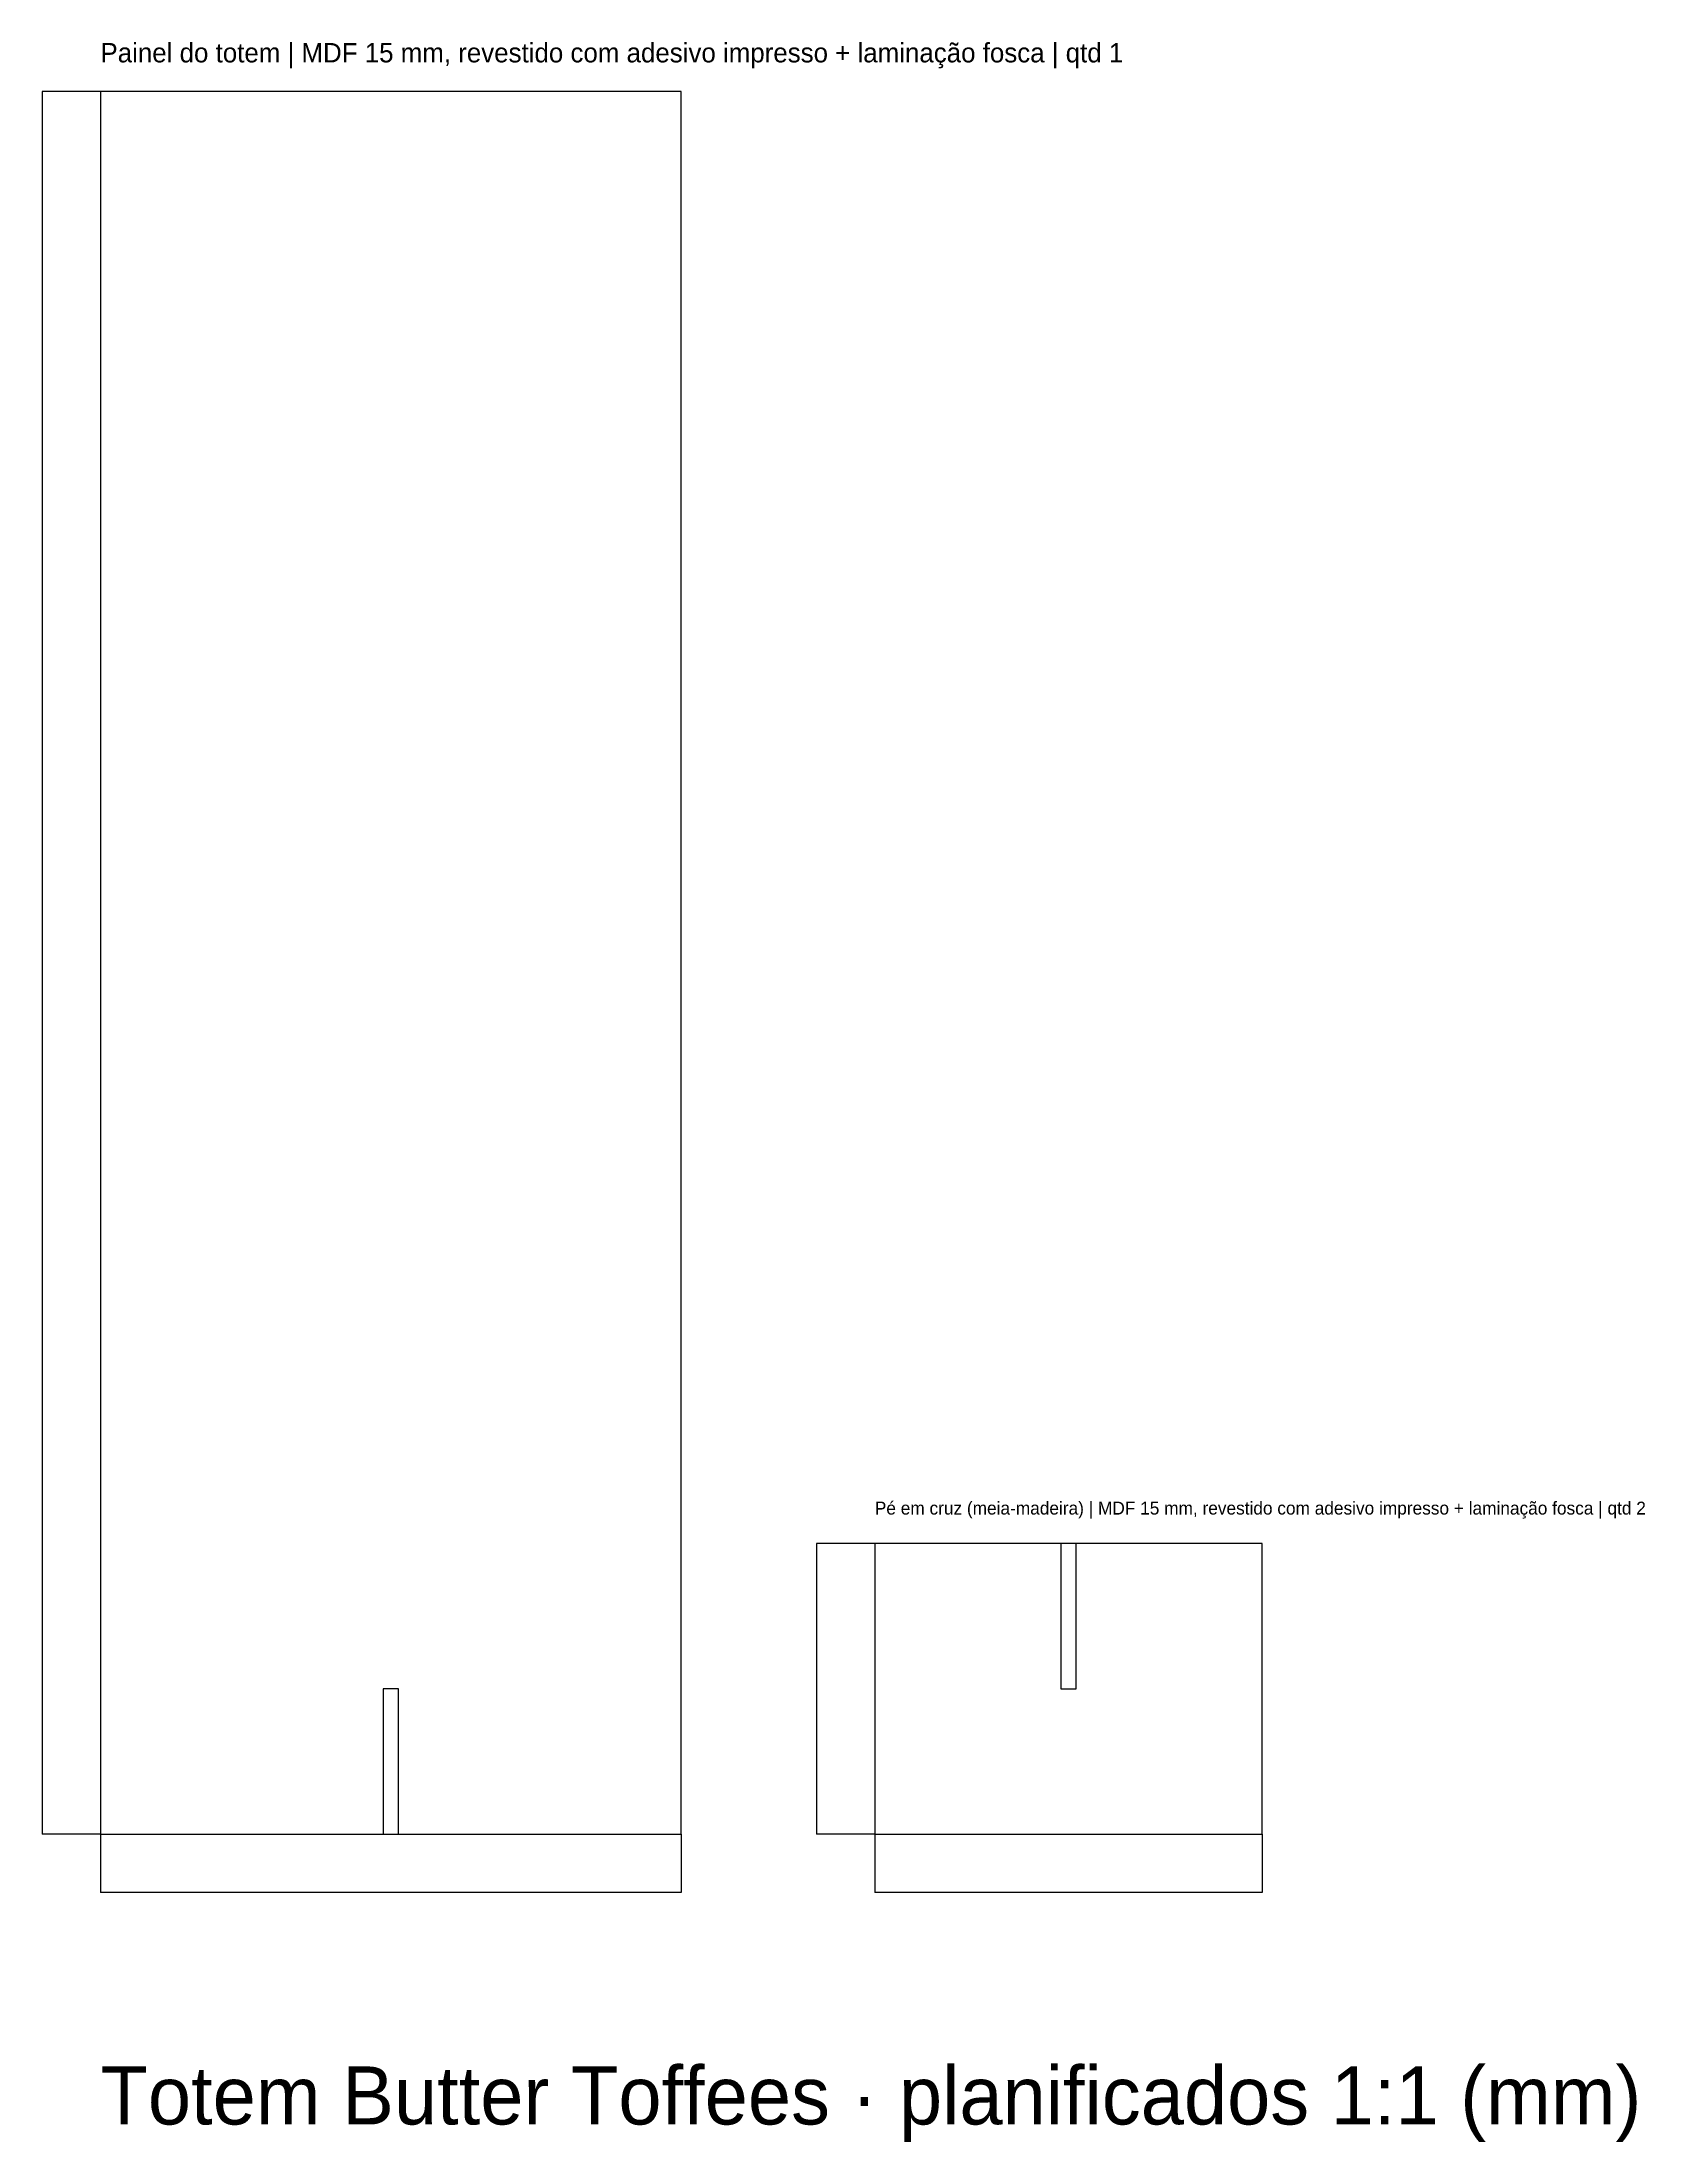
# Model space of a CAD drawing. Header units: millimetres. Extents: x -60 to 1596, y -318 to 1851.
import ezdxf

# ---------------------------------------------------------------- set-up
doc = ezdxf.new("R2010")
doc.units = ezdxf.units.MM
for name, color, linetype in [('CORTE', 1, 'CONTINUOUS'), ('COTA', 8, 'CONTINUOUS'), ('TEXTO', 7, 'CONTINUOUS')]:
    doc.layers.add(name, color=color, linetype=linetype)
doc.styles.add('OpenSansCondensed-Light', font='OpenSansCondensed-Light.ttf')
doc.dimstyles.new('EZDXF', dxfattribs={"dimtxt": 0.25, "dimasz": 0.175, "dimexe": 0.375, "dimexo": 0.125, "dimgap": 0.1, "dimtad": 1, "dimlfac": 100, "dimzin": 12, "dimdsep": 46, "dimtxsty": 'OpenSansCondensed-Light', "dimblk": 'ARCHTICK', "dimcen": 2.5, "dimazin": 3, "dimtfac": 0.5, "dimtmove": 2, "dimatfit": 3})

# ---------------------------------------------------------------- blocks, each defined once
blk = doc.blocks.new('_ARCHTICK')
at = {"color": 0, "linetype": 'BYBLOCK', "const_width": 0.15}
blk.add_lwpolyline([(-0.5, -0.5), (0.5, 0.5)], dxfattribs=at)

msp = doc.modelspace()

# ---------------------------------------------------------------- linework, layer by layer
at = {"layer": 'CORTE'}
for points in [[(0, 0), (600, 0), (600, 1800), (0, 1800)], [(800, 0), (1200, 0), (1200, 300), (800, 300)], [(992, 150), (1008, 150), (1008, 300), (992, 300)], [(292, 0), (308, 0), (308, 150), (292, 150)]]:
    msp.add_lwpolyline(points, close=True, dxfattribs=at)

# ---------------------------------------------------------------- texts
at = {"layer": 'TEXTO'}
for s, height, p in [('Painel do totem | MDF 15 mm, revestido com adesivo impresso + laminação fosca | qtd 1', 20, (0, 1830)), ('Pé em cruz (meia-madeira) | MDF 15 mm, revestido com adesivo impresso + laminação fosca | qtd 2', 13.3333333, (800, 330)), ('Totem Butter Toffees · planificados 1:1 (mm)', 60, (0, -300))]:
    msp.add_text(s, height=height, dxfattribs=at).set_placement(p)

# ---------------------------------------------------------------- dimensions: what is measured, and where the dimension line sits
at = {"layer": 'COTA'}
for base, p1, p2 in [((-60, 0), (0, 0), (0, 1800)), ((740, 0), (800, 0), (800, 300))]:
    msp.add_linear_dim(base=base, p1=p1, p2=p2, angle=90, dimstyle='EZDXF', dxfattribs=at).render()
for base, p1, p2 in [((0, -60), (0, 0), (600, 0)), ((800, -60), (800, 0), (1200, 0))]:
    msp.add_linear_dim(base=base, p1=p1, p2=p2, dimstyle='EZDXF', dxfattribs=at).render()

doc.saveas('drawing.dxf')
